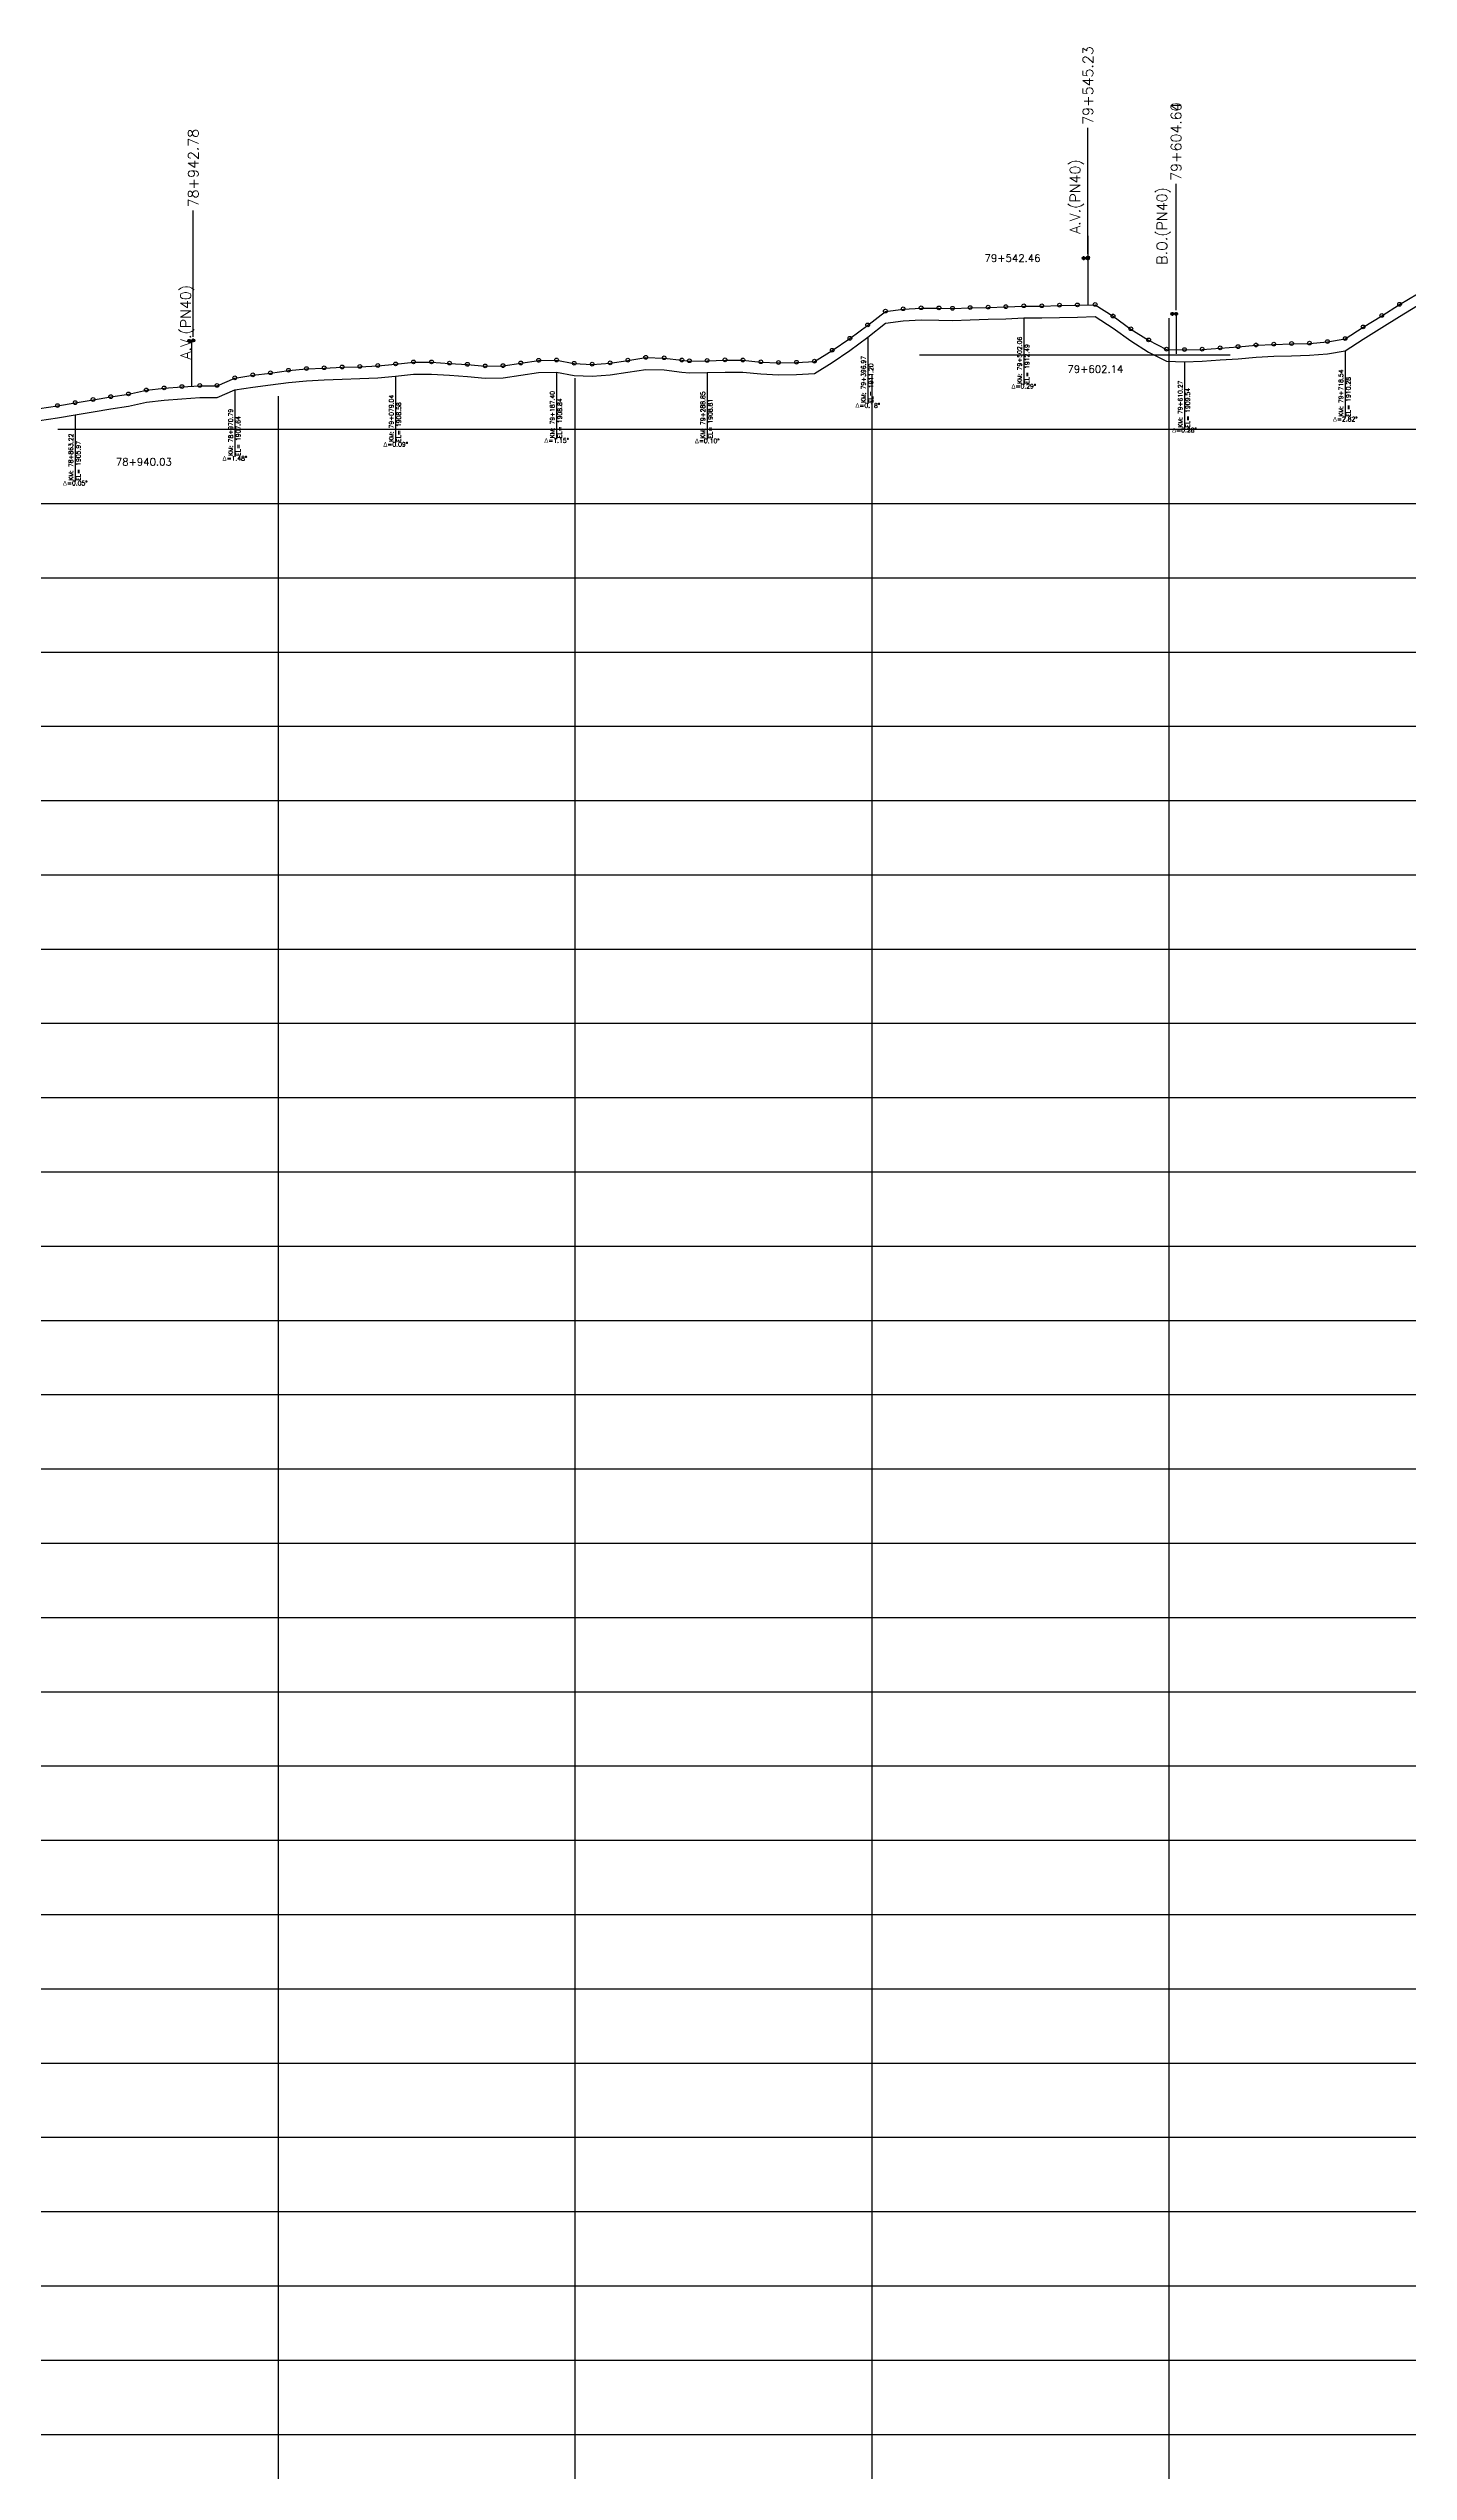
# Model space of a CAD drawing. Header units: metres. Extents: x 575895 to 634487, y 3214622 to 3222739.
# Drawn here: x 580448 to 581364, y 3216411 to 3218042 of the extents above; entities that cross this region are included whole.
import ezdxf

# ---------------------------------------------------------------- set-up
doc = ezdxf.new("R2010")
doc.units = ezdxf.units.M
for name, color, linetype in [('1405-05-17--km 168+000-END', 192, 'Continuous'), ('1405-05-17--km 74+000-133+000', 150, 'Continuous'), ('C-ROAD-PROF-GRID-MAJR', 8, 'Continuous'), ('C-ROAD-PROF-LABL', 92, 'Continuous'), ('C-ROAD-PROF-STAN-GEOM', 11, 'Continuous'), ('TXT', 2, 'Continuous'), ('V-CTRL-BMRK', 150, 'Continuous'), ('V-NODE', 1, 'Continuous')]:
    doc.layers.add(name, color=color, linetype=linetype)
doc.styles.add('RD', font='ROMAND.SHX', dxfattribs={"height": 3.5})
doc.styles.get("Standard").update_dxf_attribs({"font": 'romanc.shx', "height": 2})

msp = doc.modelspace()

# ---------------------------------------------------------------- linework, layer by layer
at = {"layer": '1405-05-17--km 168+000-END', "color": 2, "flags": 128}
msp.add_lwpolyline([(581148.1, 3217915.9), (581148.1, 3217869.5)], dxfattribs=at)
at = {"layer": '1405-05-17--km 74+000-133+000', "color": 150, "linetype": 'Continuous', "lineweight": -3, "ltscale": 2, "flags": 128}
for points in [[(580442.1, 3217799.6), (580454.1, 3217801.4), (580466.1, 3217803.4), (580478.1, 3217805.5), (580490, 3217807.4), (580502, 3217809.3), (580514, 3217811.9), (580526, 3217813.3), (580538, 3217814.2), (580550, 3217815), (580561.6, 3217815), (580573.6, 3217820.1), (580585.7, 3217822.1), (580597.6, 3217823.5), (580609.7, 3217825.2), (580621.8, 3217826.3), (580633.8, 3217826.9), (580645.8, 3217827.4), (580657.8, 3217827.8), (580669.9, 3217828.4), (580681.9, 3217829.5), (580694, 3217830.8), (580706.1, 3217830.8), (580718.2, 3217830), (580730.2, 3217829.2), (580742.2, 3217828.1), (580754.2, 3217828.3), (580766.2, 3217830.1), (580778.2, 3217831.9), (580790.3, 3217832.1), (580802.2, 3217829.9), (580814.3, 3217829.3), (580826.3, 3217830.2), (580838.3, 3217832), (580850.3, 3217833.9), (580862.7, 3217833.6), (580874.7, 3217832.1), (580879.7, 3217831.6), (580891.7, 3217831.8), (580903.7, 3217832.2), (580915.7, 3217832.1), (580927.8, 3217830.9), (580939.8, 3217830.4), (580951.9, 3217830.6), (580963.9, 3217831.3), (580975.9, 3217838.7), (580987.8, 3217846.7), (580999.8, 3217855.7), (581011.7, 3217865), (581023.7, 3217866.6), (581035.8, 3217867.3), (581047.8, 3217867.2), (581056.9, 3217866.9), (581068.8, 3217867.4), (581080.9, 3217867.7), (581092.9, 3217868), (581104.9, 3217868.6), (581117, 3217868.6), (581129, 3217869), (581141, 3217869.2), (581153, 3217869.5), (581165, 3217861.7), (581177, 3217853.1), (581189, 3217845.6), (581201, 3217839.4), (581213.1, 3217839.1), (581225.1, 3217839.4), (581237.1, 3217840.3), (581249.2, 3217841.1), (581261.3, 3217842.2), (581273.3, 3217842.8), (581285.3, 3217843.2), (581297.3, 3217843.5), (581309.4, 3217844.5), (581321.4, 3217846.5), (581333.4, 3217854.4), (581346, 3217862.1), (581358, 3217869.6), (581370, 3217876.9)], [(580442.1, 3217791.6), (580454.1, 3217793.4), (580466.1, 3217795.4), (580478.1, 3217797.5), (580490, 3217799.4), (580502, 3217801.3), (580514, 3217803.9), (580526, 3217805.3), (580538, 3217806.2), (580550, 3217807), (580561.6, 3217807), (580573.6, 3217812.1), (580585.7, 3217814.1), (580597.6, 3217815.5), (580609.7, 3217817.2), (580621.8, 3217818.3), (580633.8, 3217818.9), (580645.8, 3217819.4), (580657.8, 3217819.8), (580669.9, 3217820.4), (580681.9, 3217821.5), (580694, 3217822.8), (580706.1, 3217822.8), (580718.2, 3217822), (580730.2, 3217821.2), (580742.2, 3217820.1), (580754.2, 3217820.3), (580766.2, 3217822.1), (580778.2, 3217823.9), (580790.3, 3217824.1), (580802.2, 3217821.9), (580814.3, 3217821.3), (580826.3, 3217822.2), (580838.3, 3217824), (580850.3, 3217825.9), (580862.7, 3217825.6), (580874.7, 3217824.1), (580879.7, 3217823.6), (580891.7, 3217823.8), (580903.7, 3217824.2), (580915.7, 3217824.1), (580927.8, 3217822.9), (580939.8, 3217822.4), (580951.9, 3217822.6), (580963.9, 3217823.3), (580975.9, 3217830.7), (580987.8, 3217838.7), (580999.8, 3217847.7), (581011.7, 3217857), (581023.7, 3217858.6), (581035.8, 3217859.3), (581047.8, 3217859.2), (581056.9, 3217858.9), (581068.8, 3217859.4), (581080.9, 3217859.7), (581092.9, 3217860), (581104.9, 3217860.6), (581117, 3217860.6), (581129, 3217861), (581141, 3217861.2), (581153, 3217861.5), (581165, 3217853.7), (581177, 3217845.1), (581189, 3217837.6), (581201, 3217831.4), (581213.1, 3217831.1), (581225.1, 3217831.4), (581237.1, 3217832.3), (581249.2, 3217833.1), (581261.3, 3217834.2), (581273.3, 3217834.8), (581285.3, 3217835.2), (581297.3, 3217835.5), (581309.4, 3217836.5), (581321.4, 3217838.5), (581333.4, 3217846.4), (581346, 3217854.1), (581358, 3217861.6), (581370, 3217868.9)]]:
    msp.add_lwpolyline(points, dxfattribs=at)
at = {"layer": 'C-ROAD-PROF-GRID-MAJR', "color": 8, "linetype": 'Continuous', "lineweight": -3, "ltscale": 0.6}
for p, q in [((581202.9, 3215235.7), (581202.9, 3217860.3)), ((581034.6, 3217835.7), (581243.8, 3217835.7)), ((580802.9, 3215235.7), (580802.9, 3217820)), ((581002.9, 3215235.7), (581002.9, 3217822)), ((580602.9, 3215235.7), (580602.9, 3217808)), ((580454.3, 3217785.7), (634202.9, 3217785.7)), ((579879.4, 3217735.7), (634202.9, 3217735.7)), ((579207.9, 3217685.7), (634202.9, 3217685.7)), ((578887.7, 3217635.7), (634202.9, 3217635.7)), ((578337, 3217585.7), (634202.9, 3217585.7)), ((577365.6, 3217535.7), (634202.9, 3217535.7)), ((577266.7, 3217485.7), (634202.9, 3217485.7)), ((576892.4, 3217435.7), (634202.9, 3217435.7)), ((576738.6, 3217385.7), (634202.9, 3217385.7)), ((576102.9, 3217335.7), (634202.9, 3217335.7)), ((576102.9, 3217285.7), (634202.9, 3217285.7)), ((576102.9, 3217235.7), (634202.9, 3217235.7)), ((576102.9, 3217185.7), (634202.9, 3217185.7)), ((576102.9, 3217135.7), (634202.9, 3217135.7)), ((576102.9, 3217085.7), (634202.9, 3217085.7)), ((576102.9, 3217035.7), (634202.9, 3217035.7)), ((576102.9, 3216985.7), (634202.9, 3216985.7)), ((576102.9, 3216935.7), (634202.9, 3216935.7)), ((576102.9, 3216885.7), (634202.9, 3216885.7)), ((576102.9, 3216835.7), (634202.9, 3216835.7)), ((576102.9, 3216785.7), (634202.9, 3216785.7)), ((576102.9, 3216735.7), (634202.9, 3216735.7)), ((576102.9, 3216685.7), (634202.9, 3216685.7)), ((576102.9, 3216635.7), (634202.9, 3216635.7)), ((576102.9, 3216585.7), (634202.9, 3216585.7)), ((576102.9, 3216535.7), (634202.9, 3216535.7)), ((576102.9, 3216485.7), (634202.9, 3216485.7)), ((576102.9, 3216435.7), (634202.9, 3216435.7))]:
    msp.add_line(p, q, dxfattribs=at)
at = {"layer": 'C-ROAD-PROF-LABL', "color": 92, "linetype": 'Continuous', "lineweight": -3}
for p, q in [((581148.1, 3217903.7), (581148.1, 3217988.7)), ((581207.5, 3217865.8), (581207.5, 3217950.8)), ((581207.5, 3217865.8), (581207.5, 3217950.8)), ((580545.6, 3217848), (580545.6, 3217933))]:
    msp.add_line(p, q, dxfattribs=at)
at = {"layer": 'C-ROAD-PROF-STAN-GEOM', "color": 11, "linetype": 'Continuous', "lineweight": -3}
for p, q in [((580999.8, 3217847.7), (580999.8, 3217802.7)), ((581104.9, 3217860.6), (581104.9, 3217815.6)), ((581213.1, 3217831.1), (581213.1, 3217786.1)), ((581321.4, 3217838.5), (581321.4, 3217793.5)), ((580681.9, 3217821.5), (580681.9, 3217776.5)), ((580790.3, 3217824.1), (580790.3, 3217779.1)), ((580891.7, 3217823.8), (580891.7, 3217778.8)), ((580573.6, 3217812.1), (580573.6, 3217767.1)), ((580466.1, 3217795.4), (580466.1, 3217750.4))]:
    msp.add_line(p, q, dxfattribs=at)
at = {"layer": 'TXT', "color": 2, "linetype": 'Continuous', "lineweight": -3}
for p, q in [((581207.5, 3217863.3), (581207.5, 3217836.4)), ((580544.4, 3217845.2), (580544.4, 3217814.8)), ((581202.7, 3217860.5), (581202.7, 3217834.6))]:
    msp.add_line(p, q, dxfattribs=at)
at = {"layer": 'V-CTRL-BMRK'}
for p, q in [((581144.1, 3217900.9), (581146.6, 3217900.9)), ((581144.1, 3217900.8), (581146.6, 3217900.8)), ((581145.3, 3217899.7), (581145.3, 3217902.2)), ((581145.4, 3217899.5), (581145.4, 3217902)), ((581146.8, 3217901.2), (581149.3, 3217901.2)), ((581146.8, 3217900.7), (581149.3, 3217900.7)), ((581148, 3217899.5), (581148, 3217902)), ((581148.1, 3217899.9), (581148.1, 3217902.4)), ((581203.8, 3217863.4), (581206.3, 3217863.4)), ((581205, 3217862.1), (581205, 3217864.6)), ((581206.2, 3217863.3), (581208.7, 3217863.3)), ((581206.3, 3217863.3), (581208.8, 3217863.3)), ((581207.5, 3217862), (581207.5, 3217864.5)), ((581207.5, 3217862), (581207.5, 3217864.5)), ((580541.6, 3217845.1), (580544.1, 3217845.1)), ((580542.9, 3217843.9), (580542.9, 3217846.4)), ((580544.4, 3217845.5), (580546.9, 3217845.5)), ((580545.6, 3217844.2), (580545.6, 3217846.7))]:
    msp.add_line(p, q, dxfattribs=at)
at = {"layer": 'V-CTRL-BMRK', "const_width": 0.962}
for points in [[(581144.8, 3217900.9, 0.414214), (581145.3, 3217900.4, 1)], [(581144.9, 3217900.8, 0.414214), (581145.4, 3217900.3, 1)], [(581145.8, 3217900.9, 0.414214), (581145.3, 3217901.4, 1)], [(581145.9, 3217900.8, 0.414214), (581145.4, 3217901.3, 1)], [(581147.6, 3217901.2, 0.414214), (581148.1, 3217900.7, 1)], [(581147.5, 3217900.7, 0.414214), (581148, 3217900.3, 1)], [(581148.5, 3217900.7, 0.414214), (581148, 3217901.2, 1)], [(581148.6, 3217901.2, 0.414214), (581148.1, 3217901.6, 1)], [(581204.5, 3217863.4, 0.414214), (581205, 3217862.9, 1)], [(581205.5, 3217863.4, 0.414214), (581205, 3217863.9, 1)], [(581207, 3217863.3, 0.414214), (581207.5, 3217862.8, 1)], [(581207, 3217863.3, 0.414214), (581207.5, 3217862.8, 1)], [(581207.9, 3217863.3, 0.414214), (581207.5, 3217863.8, 1)], [(581208, 3217863.3, 0.414214), (581207.5, 3217863.7, 1)], [(580542.4, 3217845.1, 0.414214), (580542.9, 3217844.7, 1)], [(580543.4, 3217845.1, 0.414214), (580542.9, 3217845.6, 1)], [(580545.2, 3217845.5, 0.414214), (580545.6, 3217845, 1)], [(580546.1, 3217845.5, 0.414214), (580545.6, 3217846, 1)]]:
    msp.add_lwpolyline(points, format="xyb", dxfattribs=at)
at = {"layer": 'V-CTRL-BMRK'}
for centre in [(581145.3, 3217900.9), (581145.4, 3217900.8), (581148.1, 3217901.2), (581148, 3217900.7), (581205, 3217863.4), (581207.5, 3217863.3), (581207.5, 3217863.3), (580542.9, 3217845.1), (580545.6, 3217845.5)]:
    msp.add_circle(centre, 0.962, dxfattribs=at)
at = {"layer": 'V-NODE', "lineweight": -2}
for p, q in [((581011.7, 3217865.2), (581011.7, 3217865.2)), ((581023.7, 3217866.8), (581023.7, 3217866.8)), ((581035.8, 3217867.5), (581035.8, 3217867.5)), ((581047.8, 3217867.4), (581047.8, 3217867.4)), ((581056.9, 3217867.1), (581056.9, 3217867.1)), ((581068.8, 3217867.6), (581068.8, 3217867.6)), ((581080.9, 3217867.9), (581080.9, 3217867.9)), ((581092.9, 3217868.2), (581092.9, 3217868.2)), ((581104.9, 3217868.8), (581104.9, 3217868.8)), ((581117, 3217868.8), (581117, 3217868.8)), ((581129, 3217869.2), (581129, 3217869.2)), ((581141, 3217869.4), (581141, 3217869.4)), ((581153, 3217869.7), (581153, 3217869.7)), ((581165, 3217861.9), (581165, 3217861.9)), ((581346, 3217862.3), (581346, 3217862.3)), ((581358, 3217869.8), (581358, 3217869.8)), ((580987.8, 3217846.9), (580987.8, 3217846.9)), ((580999.8, 3217855.9), (580999.8, 3217855.9)), ((581177, 3217853.3), (581177, 3217853.3)), ((581189, 3217845.8), (581189, 3217845.8)), ((581321.4, 3217846.7), (581321.4, 3217846.7)), ((581333.4, 3217854.6), (581333.4, 3217854.6)), ((580669.9, 3217828.6), (580669.9, 3217828.6)), ((580681.9, 3217829.7), (580681.9, 3217829.7)), ((580694, 3217831), (580694, 3217831)), ((580706.1, 3217831), (580706.1, 3217831)), ((580718.2, 3217830.2), (580718.2, 3217830.2)), ((580730.2, 3217829.4), (580730.2, 3217829.4)), ((580766.2, 3217830.3), (580766.2, 3217830.3)), ((580778.2, 3217832.1), (580778.2, 3217832.1)), ((580790.3, 3217832.3), (580790.3, 3217832.3)), ((580802.2, 3217830.1), (580802.2, 3217830.1)), ((580814.3, 3217829.5), (580814.3, 3217829.5)), ((580826.3, 3217830.4), (580826.3, 3217830.4)), ((580838.3, 3217832.2), (580838.3, 3217832.2)), ((580850.3, 3217834.1), (580850.3, 3217834.1)), ((580862.7, 3217833.8), (580862.7, 3217833.8)), ((580874.7, 3217832.3), (580874.7, 3217832.3)), ((580879.7, 3217831.8), (580879.7, 3217831.8)), ((580891.7, 3217832), (580891.7, 3217832)), ((580903.7, 3217832.4), (580903.7, 3217832.4)), ((580915.7, 3217832.3), (580915.7, 3217832.3)), ((580927.8, 3217831.1), (580927.8, 3217831.1)), ((580939.8, 3217830.6), (580939.8, 3217830.6)), ((580951.9, 3217830.8), (580951.9, 3217830.8)), ((580963.9, 3217831.5), (580963.9, 3217831.5)), ((580975.9, 3217838.9), (580975.9, 3217838.9)), ((581201, 3217839.6), (581201, 3217839.6)), ((581213.1, 3217839.3), (581213.1, 3217839.3)), ((581225.1, 3217839.6), (581225.1, 3217839.6)), ((581237.1, 3217840.5), (581237.1, 3217840.5)), ((581249.2, 3217841.3), (581249.2, 3217841.3)), ((581261.3, 3217842.4), (581261.3, 3217842.4)), ((581273.3, 3217843), (581273.3, 3217843)), ((581285.3, 3217843.4), (581285.3, 3217843.4)), ((581297.3, 3217843.7), (581297.3, 3217843.7)), ((581309.4, 3217844.7), (581309.4, 3217844.7)), ((580526, 3217813.5), (580526, 3217813.5)), ((580538, 3217814.4), (580538, 3217814.4)), ((580550, 3217815.2), (580550, 3217815.2)), ((580561.6, 3217815.2), (580561.6, 3217815.2)), ((580573.6, 3217820.3), (580573.6, 3217820.3)), ((580585.7, 3217822.3), (580585.7, 3217822.3)), ((580597.6, 3217823.7), (580597.6, 3217823.7)), ((580609.7, 3217825.4), (580609.7, 3217825.4)), ((580621.8, 3217826.5), (580621.8, 3217826.5)), ((580633.8, 3217827.1), (580633.8, 3217827.1)), ((580645.8, 3217827.6), (580645.8, 3217827.6)), ((580657.8, 3217828), (580657.8, 3217828)), ((580742.2, 3217828.3), (580742.2, 3217828.3)), ((580754.2, 3217828.5), (580754.2, 3217828.5)), ((580454.1, 3217801.6), (580454.1, 3217801.6)), ((580466.1, 3217803.6), (580466.1, 3217803.6)), ((580478.1, 3217805.7), (580478.1, 3217805.7)), ((580490, 3217807.6), (580490, 3217807.6)), ((580502, 3217809.5), (580502, 3217809.5)), ((580514, 3217812.1), (580514, 3217812.1))]:
    msp.add_line(p, q, dxfattribs=at)
for centre in [(581011.7, 3217865.2), (581023.7, 3217866.8), (581035.8, 3217867.5), (581047.8, 3217867.4), (581056.9, 3217867.1), (581068.8, 3217867.6), (581080.9, 3217867.9), (581092.9, 3217868.2), (581104.9, 3217868.8), (581117, 3217868.8), (581129, 3217869.2), (581141, 3217869.4), (581153, 3217869.7), (581165, 3217861.9), (581346, 3217862.3), (581358, 3217869.8), (580987.8, 3217846.9), (580999.8, 3217855.9), (581177, 3217853.3), (581189, 3217845.8), (581297.3, 3217843.7), (581309.4, 3217844.7), (581321.4, 3217846.7), (581333.4, 3217854.6), (580645.8, 3217827.6), (580657.8, 3217828), (580669.9, 3217828.6), (580681.9, 3217829.7), (580694, 3217831), (580706.1, 3217831), (580718.2, 3217830.2), (580730.2, 3217829.4), (580742.2, 3217828.3), (580754.2, 3217828.5), (580766.2, 3217830.3), (580778.2, 3217832.1), (580790.3, 3217832.3), (580802.2, 3217830.1), (580814.3, 3217829.5), (580826.3, 3217830.4), (580838.3, 3217832.2), (580850.3, 3217834.1), (580862.7, 3217833.8), (580874.7, 3217832.3), (580879.7, 3217831.8), (580891.7, 3217832), (580903.7, 3217832.4), (580915.7, 3217832.3), (580927.8, 3217831.1), (580939.8, 3217830.6), (580951.9, 3217830.8), (580963.9, 3217831.5), (580975.9, 3217838.9), (581201, 3217839.6), (581213.1, 3217839.3), (581225.1, 3217839.6), (581237.1, 3217840.5), (581249.2, 3217841.3), (581261.3, 3217842.4), (581273.3, 3217843), (581285.3, 3217843.4), (580514, 3217812.1), (580526, 3217813.5), (580538, 3217814.4), (580550, 3217815.2), (580561.6, 3217815.2), (580573.6, 3217820.3), (580585.7, 3217822.3), (580597.6, 3217823.7), (580609.7, 3217825.4), (580621.8, 3217826.5), (580633.8, 3217827.1), (580454.1, 3217801.6), (580466.1, 3217803.6), (580478.1, 3217805.7), (580490, 3217807.6), (580502, 3217809.5)]:
    msp.add_circle(centre, 1.25, dxfattribs=at)

# ---------------------------------------------------------------- texts
at = {"layer": 'C-ROAD-PROF-LABL', "color": 2, "linetype": 'Continuous', "lineweight": -3, "char_height": 7, "attachment_point": 4, "rotation": 90}
for s, insert in [('{\\C7;79+545.23}', (581148.1, 3217990.7)), ('{\\C7;79+604.64}', (581207.5, 3217952.9)), ('{\\C7;79+604.60}', (581207.5, 3217952.9)), ('{\\C7;78+942.78}', (580545.6, 3217935.1))]:
    msp.add_mtext(s, dxfattribs=dict(at, insert=insert))
at = {"layer": 'C-ROAD-PROF-LABL', "color": 92, "linetype": 'Continuous', "lineweight": -3, "char_height": 5, "attachment_point": 6}
for s, insert in [('{\\C7;79+542.46}', (581116.2, 3217900.9)), ('{\\C7;79+602.14}', (581172, 3217826.2)), ('{\\C7;78+940.03}', (580531.2, 3217763.7))]:
    msp.add_mtext(s, dxfattribs=dict(at, insert=insert))
at = {"layer": 'C-ROAD-PROF-STAN-GEOM', "color": 11, "linetype": 'Continuous', "lineweight": -3, "char_height": 3, "attachment_point": 1, "rotation": 90, "style": 'RD'}
for s, insert in [('{\\Fromand.shx|c0;\\C7;KM: 79+502.06}', (581100.6, 3217816.2)), ('{\\Fromand.shx|c0;\\C7;KM: 79+396.97}', (580995.5, 3217803.3)), ('{\\Fromand.shx|c0;\\C7;EL= 1911.20}', (581000.5, 3217803.3)), ('{\\Fromand.shx|c0;\\C7;EL= 1912.49}', (581105.6, 3217816.2)), ('{\\Fromand.shx|c0;\\C7;KM: 79+610.27}', (581208.8, 3217786.7)), ('{\\Fromand.shx|c0;\\C7;EL= 1909.54}', (581213.8, 3217786.7)), ('{\\Fromand.shx|c0;\\C7;KM: 79+718.54}', (581317, 3217794.1)), ('{\\Fromand.shx|c0;\\C7;EL= 1910.28}', (581322, 3217794.1)), ('{\\Fromand.shx|c0;\\C7;KM: 78+970.79}', (580569.3, 3217767.7)), ('{\\Fromand.shx|c0;\\C7;KM: 79+079.04}', (580677.5, 3217777.1)), ('{\\Fromand.shx|c0;\\C7;EL= 1908.58}', (580682.5, 3217777.1)), ('{\\Fromand.shx|c0;\\C7;KM: 79+187.40}', (580785.9, 3217779.7)), ('{\\Fromand.shx|c0;\\C7;EL= 1908.84}', (580790.9, 3217779.7)), ('{\\Fromand.shx|c0;\\C7;KM: 79+288.85}', (580887.3, 3217779.4)), ('{\\Fromand.shx|c0;\\C7;EL= 1908.81}', (580892.3, 3217779.4)), ('{\\Fromand.shx|c0;\\C7;KM: 78+863.22}', (580461.7, 3217751)), ('{\\Fromand.shx|c0;\\C7;EL= 1907.64}', (580574.3, 3217767.7)), ('{\\Fromand.shx|c0;\\C7;EL= 1905.97}', (580466.7, 3217751))]:
    msp.add_mtext(s, dxfattribs=dict(at, insert=insert))
at = {"layer": 'C-ROAD-PROF-STAN-GEOM', "color": 11, "linetype": 'Continuous', "lineweight": -3, "char_height": 3, "attachment_point": 5, "style": 'RD'}
for s, insert in [('{\\Fgreekc.shx|c0;Δ\\Fromand.shx|c0;=0.29°}', (581104.9, 3217814.6)), ('{\\Fgreekc.shx|c0;Δ\\Fromand.shx|c0;=0.18°}', (580999.8, 3217801.7)), ('{\\Fgreekc.shx|c0;Δ\\Fromand.shx|c0;=1.15°}', (580790.3, 3217778.1)), ('{\\Fgreekc.shx|c0;Δ\\Fromand.shx|c0;=0.28°}', (581213.1, 3217785.1)), ('{\\Fgreekc.shx|c0;Δ\\Fromand.shx|c0;=2.82°}', (581321.4, 3217792.5)), ('{\\Fgreekc.shx|c0;Δ\\Fromand.shx|c0;=1.48°}', (580573.6, 3217766.1)), ('{\\Fgreekc.shx|c0;Δ\\Fromand.shx|c0;=0.09°}', (580681.9, 3217775.5)), ('{\\Fgreekc.shx|c0;Δ\\Fromand.shx|c0;=0.10°}', (580891.7, 3217777.8)), ('{\\Fgreekc.shx|c0;Δ\\Fromand.shx|c0;=0.05°}', (580466.1, 3217749.4))]:
    msp.add_mtext(s, dxfattribs=dict(at, insert=insert))
at = {"layer": 'TXT', "color": 2, "linetype": 'Continuous', "lineweight": -3, "char_height": 7, "attachment_point": 8, "rotation": 90, "style": 'RD'}
for s, insert in [('A.V.(PN40)', (581145.3, 3217942.3)), ('B.O.(PN40)', (581203.8, 3217922.5)), ('A.V.(PN40)', (580546.3, 3217857.7))]:
    msp.add_mtext(s, dxfattribs=dict(at, insert=insert))

doc.saveas('drawing.dxf')
